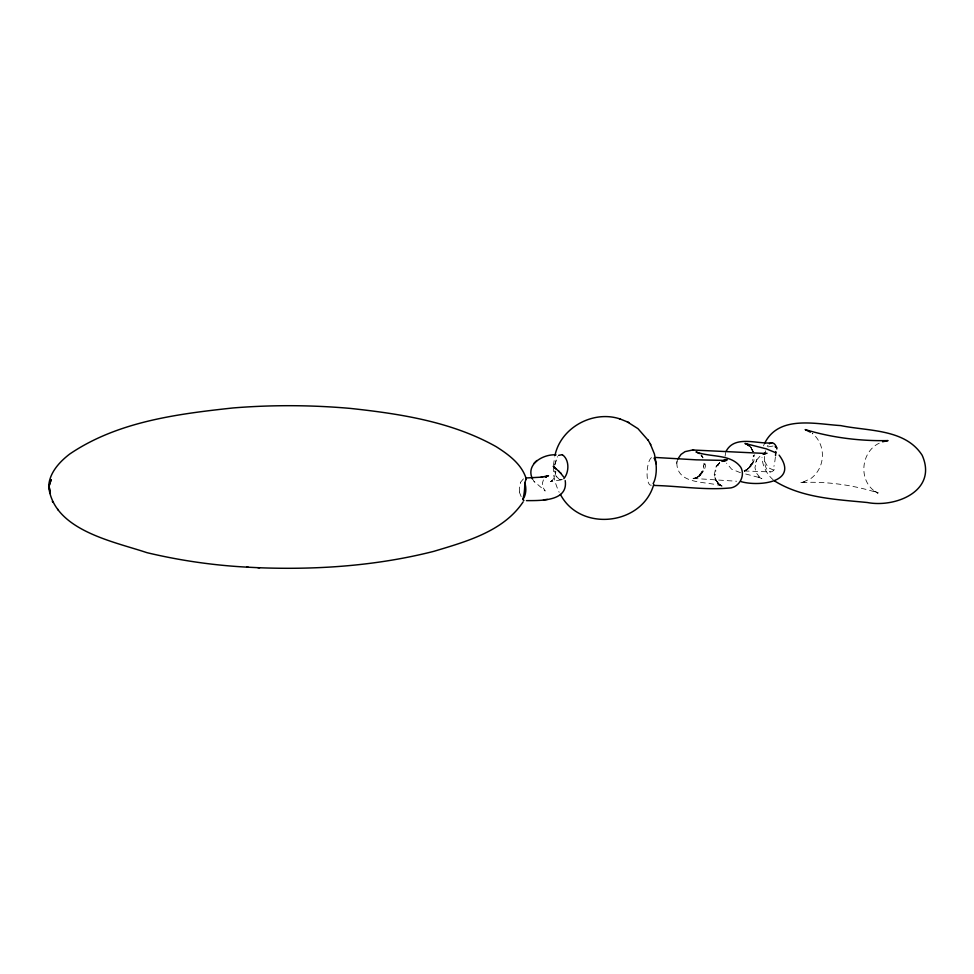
<?xml version="1.0" encoding="UTF-8"?>
<svg xmlns="http://www.w3.org/2000/svg" width="974" height="974" viewBox="0 0 974 974"><rect width="100%" height="100%" fill="white"/><g stroke="black" fill="none" stroke-linecap="round" stroke-linejoin="round"><path stroke-width="0.73" stroke-dasharray="4.87 3.65" d="M715.318 475.044L715.342 474.399M553.427 466.789C552.782 475.629 555.46 484.358 559.149 492.284M553.439 465.365L554.656 456.916M555.874 471.72L554.535 477.759L554.888 477.175L551.661 481.01L552.343 480.438L548.934 482.057M703.983 463.283L703.35 468.324M753.255 456.684L753.279 455.357M705.018 463.819C707.83 468.311 696.142 479.464 700.513 475.056M714.271 474.776L715.939 467.13L720.005 462.601M676.82 462.772C677.015 486.184 708.682 480.438 723.658 486.744L719.214 484.468L715.671 480.024M725.058 456.27L725.74 452.374M554.717 465.255L557.493 456.562M554.778 464.622L557.006 457.305M703.752 466.424L703.849 465.803M676.942 462.053L677.368 460.264M676.735 463.307L677.027 461.53M715.732 471.282L715.878 470.637M755.641 462.394L756.774 459.801L754.96 467.654L756.311 472.914L759.988 477.552L759.513 477.126L761.899 478.697L758.222 476.992L760.463 477.844L743.515 473.437M752.61 460.58L752.926 459.253M752.756 462.467L753.109 461.347M752.695 462.638L752.378 463.429M703.24 470.88L702.972 471.489M774.172 469.371L773.855 470.052M752.342 463.502L751.867 464.513M702.169 471.55L702.461 470.917L697.591 477.467L702.242 471.392M763.482 445.873L764.687 443.207M751.319 463.977L751.66 463.247L750.662 465.182L751.149 464.306M543.419 479.902L542.408 483.104L542.64 486.915L545.221 491.042L534.008 481.314M700.83 473.839L702.096 471.708M702.826 471.793L698.796 476.456M749.335 467.045L750.93 464.708M520.323 482.52L523.428 478.867M701.864 472.183L701.414 472.95M750.65 465.182L750.357 465.645M751.465 465.195L750.844 466.132M718.118 465.316L718.556 464.671M756.676 460.008L760.548 455.589M750.564 466.546L750.966 465.986L745.999 470.04M717.68 464.841L719.664 462.833L719.202 463.234M700.062 474.813L698.955 475.957M746.157 469.967C751.587 467.471 755.398 460.97 754.29 454.7M699.88 475.629L699.356 476.055L700.379 475.178M718.459 463.941L719.701 462.808M700.61 475.008L698.942 476.347M697.993 476.736L695.132 478.124L697.457 477.345L695.351 478.149L696.191 477.844M746.571 469.541L746.254 469.736M768.243 446.859L773.149 446.007M879.254 443.182C861.576 451.449 858.289 478.38 873.715 490.506L873.106 489.934L877.817 493.173L873.568 490.993L878.195 492.905C852.993 484.942 826.086 481.046 799.666 482.629L804.78 481.996L801.797 482.666L810.758 478.624C825.867 467.496 826.183 444.582 812.304 433.357L812.791 433.82M746.096 469.821L744.099 470.734L744.952 470.405M747.253 469.383L746.644 469.724M696.934 477.394L695.18 478.112M696.775 477.491L693.111 478.404M696.118 477.796L697.761 477.065L695.947 477.869C699.015 476.651 694.572 478.392 696.483 477.662M562.436 479.598L559.551 479.646M552.623 480.742L550.371 481.546L561.462 479.89M744.489 470.6L744.635 470.564M693.159 478.404L736.6 481.241M744.246 470.966L770.507 471.915M740.447 472.694L731.62 469.188L726.543 463.137M559.514 479.634L556.544 476.542L554.924 471.392M721.417 485.904L718.24 483.567L715.793 480.158L718.958 484.261M716.255 480.401L718.24 483.579L720.918 485.649L718.702 484.029M719.908 484.979L720.93 485.649L719.068 484.285M718.605 483.932L720.918 485.636L719.336 484.528M720.918 485.649L719.482 484.638M719.214 484.48L718.155 483.481M716.438 480.839L718.934 484.163M773.21 479.841C766.733 474.155 762.508 466.022 761.985 457.378M753.559 451.899L750.309 446.762L752.805 451.68M701.024 454.943L701.998 456.027L701.39 455.418M718.057 483.262L716.608 481.193M701.28 455.296L702.424 456.94M750.455 447.115L751.234 448.174M701.682 455.808L702.851 457.731L702.327 456.782M702.875 457.244L701.073 454.98L703.045 458.218M533.192 480.072L534.568 482.154M751.38 448.405L752.841 451.437L752.403 450.39M751.758 449.051L752.184 449.878M702.607 457.256L702.887 457.902M556.324 476.116L556.763 476.956M521.175 496.643L519.312 491.992M752.062 449.635L752.281 450.073M715.464 479.013L714.965 477.662L715.927 480.243L714.246 474.618M715.939 479.5L716.17 480.182M752.598 450.731L752.841 451.437M555.265 473.096L554.839 470.807M753.645 455.442L753.706 456.745M704.409 463.88L704.421 464.72M651.363 485.149A14.013 4.541 -86.2 0 1 647.113 471.806A14.013 4.541 -86.2 0 1 652.641 457.256M519.629 491.882A10.933 7.987 88.5 0 1 520.676 482.861M764.712 461.128A14.22 9.058 -88 0 1 764.517 456.416M765.308 451.851A14.22 9.058 -88 0 1 765.649 450.792M775.377 457.062A14.44 2.033 -83.7 0 1 773.94 466.376M767.208 446.555A14.561 6.721 -86.6 0 1 768.048 445.264M750.26 465.791L749.846 466.4L750.284 465.803M717.57 464.781L715.939 467.13L717.57 464.781M748.507 468.08L747.508 469.066L748.507 468.08M718.727 464.001L717.692 465.036L719.749 462.991L718.727 464.001M746.461 469.931L744.27 471.258L746.461 469.931M773.77 470.223L768.243 467.642L764.541 461.201A14.561 6.721 -86.6 0 0 773.77 470.223M750.759 447.236L750.382 446.749L751.124 447.76L750.759 447.236"/><path stroke-width="1.46" d="M554.949 455.515C560.829 427.403 593.215 409.993 620.036 418.942M526.143 479.22L524.743 482.775A33.469 17.142 -89.9 0 1 522.977 499.041M653.785 484.358C642.329 525.473 580.175 532.364 560.415 494.415M764.687 443.207C778.883 414.9 815.421 424.055 840.72 425.589C868.236 431.324 905.114 428.621 922.183 455.308C937.877 490.774 895.715 507.965 867.384 502.523C836.057 499.418 802.065 498.079 774.659 481.01M677.831 459.01L681.033 454.408L685.051 451.644L692.551 450L765.54 453.458L763.239 453.738L767.025 453.275M726.227 451.072C734.968 434.721 757.857 444.436 771.81 442.829M523.135 501.878C503.461 531.463 466.156 541.593 433.893 551.321C376.548 565.906 316.927 569.997 257.927 567.696M653.14 483.518L653.554 482.824A14.013 4.541 -86.2 0 0 656.293 469.517A14.013 4.541 -86.2 0 0 654.017 458.097M556.044 454.858C543.09 453.908 525.12 464.415 532.608 479.208M536.832 460.519L534.154 463.137M563.849 478.66C569.254 472.317 569.656 459.728 562.302 454.675M558.601 455.382L562.266 454.663M545.976 476.81L545.367 477.236L547.291 476.03L546.451 476.432M763.105 454.042L765.357 453.36L764.468 453.58M722.915 460.97L724.656 460.252L722.428 461.189L723.085 460.897M722.063 461.372L726.726 460.288L723.329 460.69L724.303 460.568M547.4 476.091L545.416 476.797L548.496 475.702L540.972 477.297L542.676 477.09L526.471 477.954M882.578 441.77L888.069 440.589C860.2 441.222 831.869 437.679 805.169 429.583L810.405 432.176M526.435 500.636C540.29 500.539 568.39 501.647 565.212 480.572M547.364 499.406L543.48 499.832M725.508 460.434L696.276 459.838L655.892 457.488M692.611 450L693.622 449.927M526.033 478.197C521.37 463.868 508.391 454.42 496.192 446.689C451.814 421.718 400.302 413.804 350.348 408.41C311.363 404.965 272.087 404.782 233.066 407.948C176.939 414.011 117.464 421.62 69.665 454.067C59.426 461.932 49.053 473.133 48.7 486.805C53.874 530.416 113.313 541.374 146.964 552.672C180.202 560.586 214.158 565.48 248.273 567.209M246.629 567.136L259.62 567.769M654.26 485.454C679.791 486.063 705.566 490.47 731.072 487.864C739.911 486.099 745.195 475.385 740.861 467.386C731.011 453.434 710.168 457.634 696.008 451.899L699.442 453.592M741.117 481.643C758.746 486.72 799.605 482.507 779.115 455.114M627.293 421.876L637.97 428.657L648.185 440.333M619.245 418.625L628.851 422.509M775.134 446.737L776.716 447.772A14.561 6.721 -86.6 0 0 769.411 443.815M775.913 452.8L766.331 448.856L744.964 443.462L747.91 444.801M749.262 445.788L748.288 445.045M559.356 471.793L553.256 466.266L555.789 468.75L554.072 467.057M560.257 472.682L563.642 476.943M558.565 471.026L561.048 473.449M554.997 467.983L553.731 466.424L555.095 468.506L554.717 467.764M523.403 500.1L523.805 500.624L522.989 499.053A11.359 5.893 -90 0 0 524.743 482.775M52.328 501.452L52.754 502.073M57.685 509.207L58.343 510.169M650.352 444.047L654.418 453.981L656.196 463.819M647.856 439.761L650.717 444.668M655.672 462.151L655.892 463.271M776.728 447.894L776.838 449.026M525.631 477.881A11.104 2.496 -45.4 0 1 525.948 479.378M775.791 451.534A14.44 2.033 -83.7 0 1 775.523 455.613M49.881 483.177L49.065 486.184L50.331 493.611L49.065 486.184L51.184 479.634L49.881 483.177M725.947 459.898L724.632 460.227L727.091 459.618L725.947 459.898M748.629 445.094L747.703 444.497L749.542 445.861L748.629 445.094"/></g></svg>
